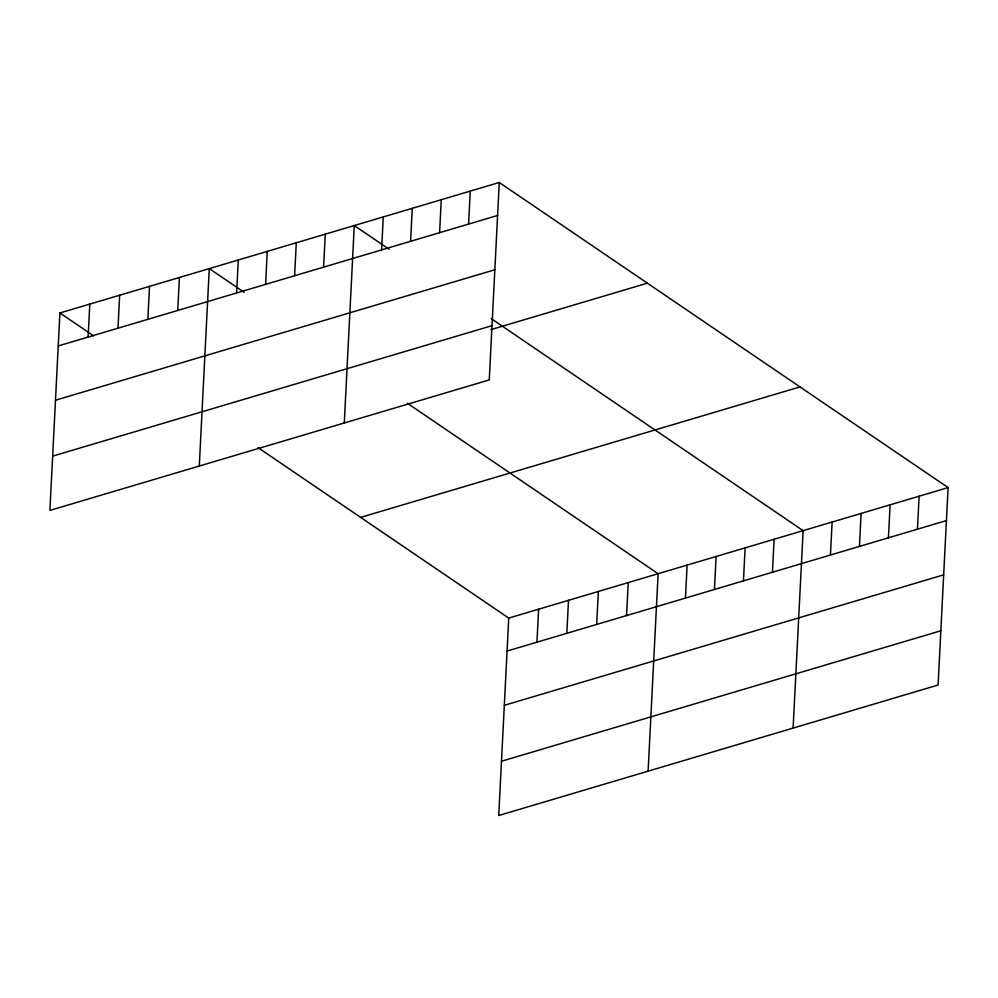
<?xml version="1.0" encoding="UTF-8"?>
<svg xmlns="http://www.w3.org/2000/svg" width="998" height="998" viewBox="0 0 998 998"><rect width="100%" height="100%" fill="white"/><g stroke="black" fill="none" stroke-linecap="round" stroke-linejoin="round"><path stroke-width="1.5" d="M59.905 312.973L49.9 510.402L489.257 379.926L499.262 182.484L59.905 312.973L93.513 335.815M88.111 337.075L89.783 304.091M117.989 328.205L119.66 295.221M147.866 319.335L149.525 286.351M177.731 310.465L179.403 277.481M199.288 466.041L209.281 268.599L244.136 292.289M236.613 292.975L238.285 259.991M265.605 284.368L267.277 251.384M294.61 275.747L296.281 242.776M323.601 267.14L325.273 234.156M344.273 422.99L354.278 225.548L389.12 249.238M381.598 249.924L383.269 216.94M410.602 241.304L412.274 208.32M439.594 232.696L441.266 199.712M468.598 224.088L470.27 191.105M258.033 447.653L508.743 618.074L498.738 815.516L938.095 685.027L948.1 487.598L499.262 182.484M536.949 642.176L538.621 609.192M566.827 633.306L568.498 600.322M596.692 624.436L598.363 591.452M626.569 615.566L628.241 582.582M648.114 771.142L658.119 573.713L407.409 403.292M685.451 598.076L687.123 565.093M714.443 589.469L716.115 556.485M743.448 580.861L745.119 547.877M772.44 572.241L774.111 539.257M793.111 728.091L803.116 530.649L491.191 318.612M830.436 555.025L832.107 522.041M859.44 546.405L861.112 513.421M888.432 537.797L890.104 504.813M917.436 529.189L919.108 496.206M58.233 345.944L497.59 215.468M55.476 400.223L494.846 269.747M52.645 456.136L492.014 325.66M490.791 329.677L647.378 283.17M360.627 517.388L799.984 386.912M508.743 618.074L948.1 487.598M507.071 651.058L946.428 520.582M504.314 705.324L943.684 574.848M501.483 761.237L940.852 630.761"/></g></svg>
